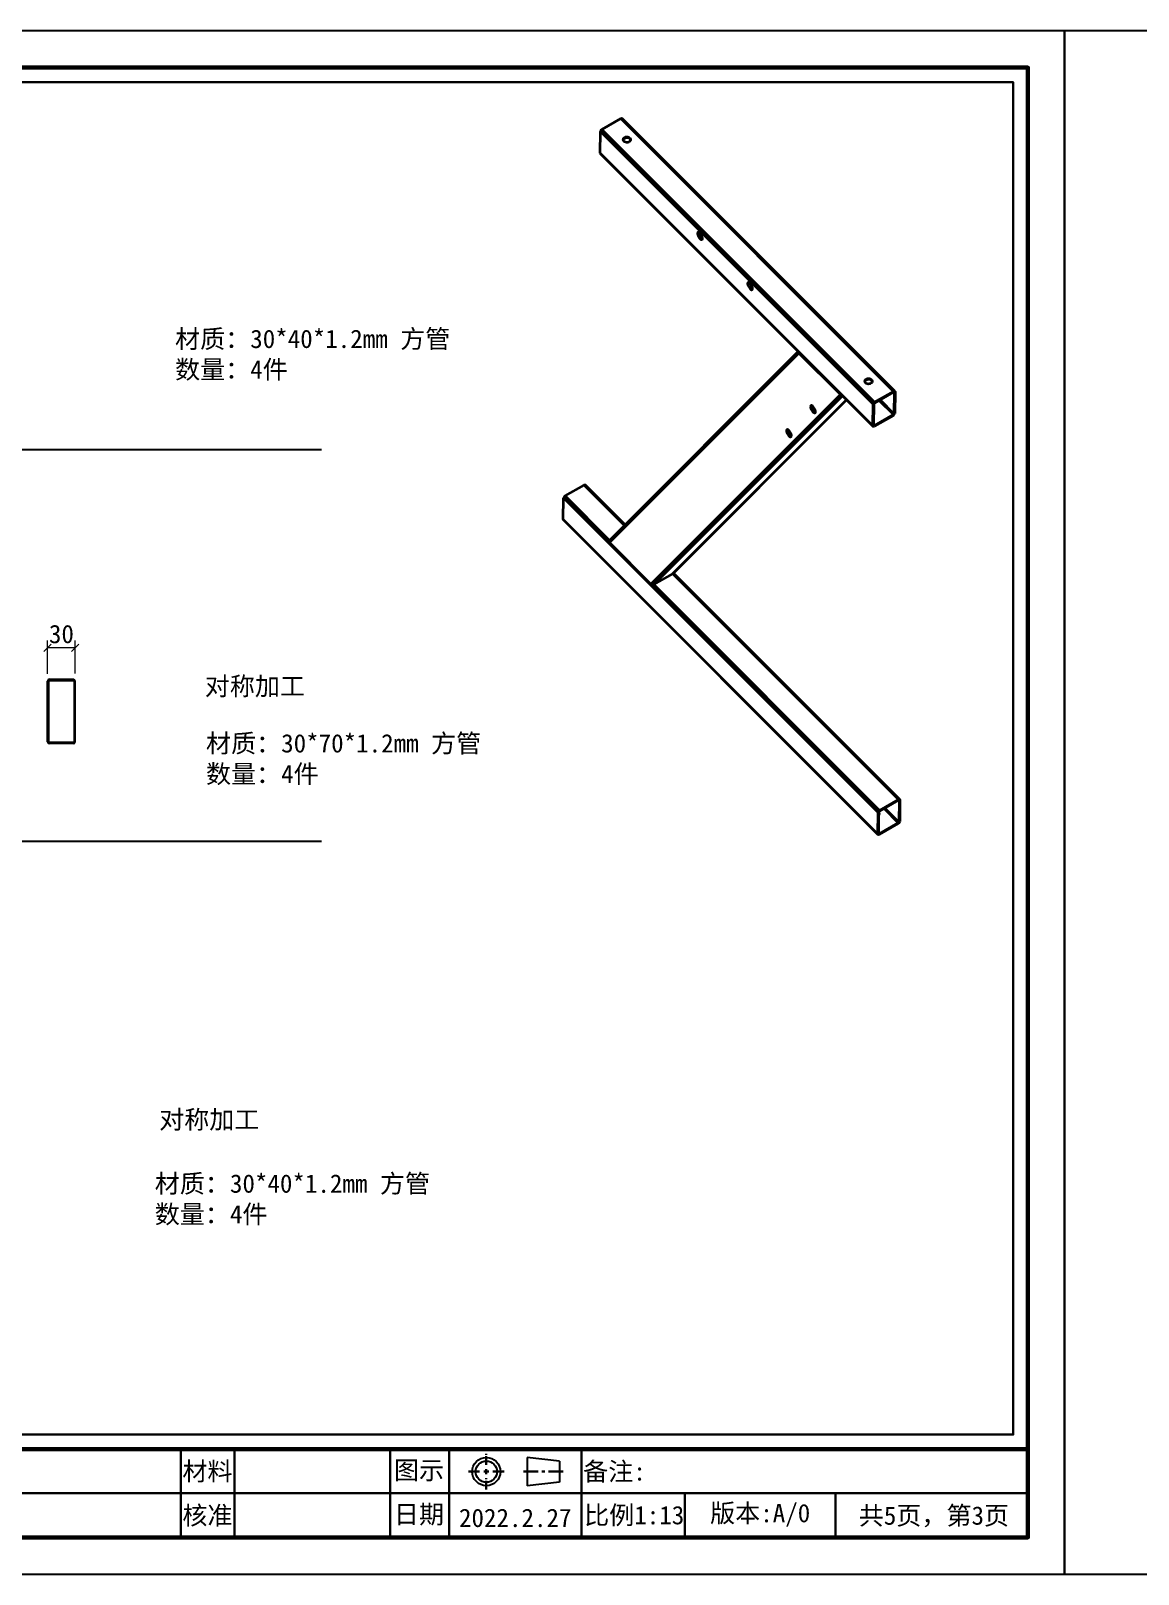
# Model space of a CAD drawing. Header units: inches. Extents: x 21728 to 86065, y -20660 to 1996.
# Drawn here: x 80188 to 81393, y -14953 to -13273 of the extents above; entities that cross this region are included whole.
import ezdxf

# ---------------------------------------------------------------- set-up
doc = ezdxf.new("R2010")
doc.units = ezdxf.units.IN
doc.header["$MEASUREMENT"] = 0
doc.linetypes.add('CENTER2', pattern=[28.575, 19.05, -3.175, 3.175, -3.175])
doc.layers.add('图框', color=5, linetype='Continuous', lineweight=60)
doc.layers.add('轮廓线', color=7, linetype='Continuous', lineweight=30)
doc.styles.add('ee', font='simfang.ttf')
doc.styles.add('宋体', font='')
doc.styles.add('样式 1', font='')
doc.styles.get('宋体').set_extended_font_data('SimSun')
doc.styles.get('样式 1').set_extended_font_data('SimSun')
doc.dimstyles.new('1-8', dxfattribs={"dimscale": 8, "dimtxt": 2.5, "dimasz": 1, "dimexe": 1, "dimexo": 1, "dimtad": 1, "dimdec": 1, "dimdsep": 46, "dimtxsty": '宋体', "dimblk": 'OBLIQUE', "dimcen": 2.5, "dimclrd": 3, "dimclre": 3, "dimclrt": 256, "dimadec": 0, "dimazin": 0, "dimtfac": 1, "dimtdec": 1, "dimtmove": 1, "dimatfit": 3, "dimfxl": 0, "dimlwd": 9, "dimlwe": 9, "dimarcsym": 0})

# ---------------------------------------------------------------- blocks, each defined once
blk = doc.blocks.new('_Oblique')
at = {"color": 0, "linetype": 'ByBlock', "lineweight": -2}
blk.add_line((-0.5, -0.5), (0.5, 0.5), dxfattribs=at)
blk = doc.blocks.new('*D177')
at = {"color": 3, "lineweight": 9, "transparency": 16777216}
for p, q in [((80206, -13973.1), (80206, -13936.9)), ((80236, -13972.8), (80236, -13936.9)), ((80236, -13944.9), (80206, -13944.9))]:
    blk.add_line(p, q, dxfattribs=at)
at = {"layer": 'Defpoints', "color": 0, "transparency": 16777216}
for p in [(80206, -13944.9), (80206, -13981.1), (80236, -13980.8)]:
    blk.add_point(p, dxfattribs=at)
at = {"color": 3, "lineweight": 9, "transparency": 16777216, "xscale": 8, "yscale": 8, "zscale": 8, "rotation": 180}
blk.add_blockref('_Oblique', (80206, -13944.9), dxfattribs=at)
at = {"color": 3, "lineweight": 9, "transparency": 16777216, "xscale": 8, "yscale": 8, "zscale": 8}
blk.add_blockref('_Oblique', (80236, -13944.9), dxfattribs=at)
at = {"transparency": 16777216, "insert": (80221, -13929.9), "char_height": 20, "attachment_point": 5, "style": '宋体'}
blk.add_mtext('30', dxfattribs=at)

msp = doc.modelspace()

# ---------------------------------------------------------------- linework, layer by layer
at = {"color": 7, "linetype": 'Continuous', "lineweight": 35}
for p, q in [((80809.35, -13380.51), (80830.03, -13368.67)), ((80830.03, -13368.67), (81127.03, -13665.66)), ((81128.43, -13665.55), (80831.43, -13368.56)), ((80807.46, -13406.2), (80807.75, -13382.72)), ((80807.75, -13382.72), (81104.74, -13679.72)), ((80809.35, -13380.51), (81106.35, -13677.5)), ((80807.46, -13406.2), (81104.46, -13703.19)), ((80807.64, -13406.7), (81104.63, -13703.69)), ((81023.25, -13622.31), (80817.41, -13828.14)), ((80817.53, -13830.16), (81023.82, -13623.88)), ((81069.13, -13669.18), (81023.82, -13623.88)), ((80862.83, -13875.46), (81069.13, -13669.18)), ((80886.81, -13863.83), (81075.8, -13674.86)), ((81106.34, -13678.28), (81127.02, -13666.44)), ((81106.35, -13677.5), (81127.03, -13665.66)), ((81127.65, -13666.6), (81127.36, -13690.08)), ((81128.6, -13666.05), (81128.32, -13689.53)), ((81104.46, -13703.19), (81104.74, -13679.72)), ((81105.41, -13702.64), (81105.7, -13679.17)), ((81126.71, -13691.74), (81106.03, -13703.58)), ((81126.72, -13690.96), (81106.04, -13702.8)), ((80769.26, -13779.39), (80789.94, -13767.55)), ((80834.72, -13810.82), (80791.34, -13767.44)), ((80767.37, -13805.08), (80767.65, -13781.6)), ((80767.65, -13781.6), (81110.1, -14124.06)), ((80767.37, -13805.08), (81109.82, -14147.53)), ((80767.54, -13805.58), (81110, -14148.04)), ((80817.53, -13830.16), (80862.83, -13875.46)), ((80865.79, -13875.93), (80886.47, -13864.08)), ((81133.79, -14109.89), (80887.27, -13863.37)), ((81111.7, -14122.62), (81132.38, -14110.78)), ((81111.71, -14121.84), (81132.39, -14110)), ((81133.01, -14110.94), (81132.72, -14134.42)), ((81133.96, -14110.39), (81133.68, -14133.87)), ((81109.82, -14147.53), (81110.1, -14124.06)), ((81110.77, -14146.99), (81111.06, -14123.51)), ((81132.07, -14136.08), (81111.39, -14147.93)), ((81132.08, -14135.3), (81111.4, -14147.14))]:
    msp.add_line(p, q, dxfattribs=at)
at = {"color": 8, "linetype": 'Continuous', "lineweight": 35}
for p, q in [((80865.79, -13875.93), (81071.33, -13670.4)), ((80886.47, -13864.08), (81075.75, -13674.82)), ((81112.21, -13674.92), (81127.36, -13690.08)), ((81127.38, -13666.33), (81127.65, -13666.6)), ((81111.24, -13675.48), (81126.72, -13690.96)), ((81105.42, -13702.18), (81106.04, -13702.8)), ((80789.94, -13767.55), (80833.97, -13811.58)), ((80769.26, -13779.39), (80817.71, -13827.84)), ((80865.79, -13875.93), (81111.71, -14121.84)), ((80886.47, -13864.08), (81132.39, -14110)), ((81132.74, -14110.67), (81133.01, -14110.94)), ((81116.6, -14119.82), (81132.08, -14135.3)), ((81117.57, -14119.26), (81132.72, -14134.42)), ((81110.78, -14146.52), (81111.4, -14147.14))]:
    msp.add_line(p, q, dxfattribs=at)
at = {"color": 1}
for p, q in [((79113.23, -13728.84), (80504.15, -13728.84)), ((79113.23, -14155.41), (80504.15, -14155.41))]:
    msp.add_line(p, q, dxfattribs=at)
at = {"color": 7, "linetype": 'Continuous', "lineweight": 25}
for p, q in [((80205.99, -14047.07), (80205.99, -13981.07)), ((80207.19, -14047.07), (80207.19, -13981.07)), ((80207.99, -13979.07), (80233.99, -13979.07)), ((80207.99, -13980.27), (80233.99, -13980.27)), ((80234.79, -13981.07), (80234.79, -14047.07)), ((80235.99, -14047.07), (80235.99, -13981.07)), ((80233.99, -14047.87), (80207.99, -14047.87)), ((80233.99, -14049.07), (80207.99, -14049.07))]:
    msp.add_line(p, q, dxfattribs=at)
at = {"color": 14, "lineweight": 25}
for p, q in [((80728.02, -14826.23), (80728.02, -14856.95)), ((80763.22, -14830.07), (80728.02, -14826.23)), ((80763.22, -14830.07), (80763.22, -14853.11)), ((80763.22, -14853.11), (80728.02, -14856.95))]:
    msp.add_line(p, q, dxfattribs=at)
at = {"color": 7, "linetype": 'Continuous', "lineweight": 35, "flags": 128}
for points in [[(80830.03, -13368.67), (80830.34, -13368.51), (80830.64, -13368.42), (80830.91, -13368.38), (80831.15, -13368.4), (80831.35, -13368.49), (80831.43, -13368.56)], [(80834.24, -13389.13), (80835.29, -13388.7), (80836.45, -13388.53), (80837.64, -13388.62), (80838.74, -13388.98), (80839.66, -13389.56), (80840.31, -13390.32), (80840.63, -13391.19), (80840.61, -13392.1), (80840.23, -13392.95), (80839.54, -13393.68), (80838.59, -13394.23), (80837.47, -13394.53), (80836.28, -13394.57), (80835.12, -13394.35), (80834.1, -13393.87), (80833.31, -13393.19), (80832.82, -13392.37), (80832.67, -13391.47), (80832.87, -13390.58), (80833.41, -13389.78), (80834.24, -13389.13)], [(80834.23, -13389.92), (80835.28, -13389.49), (80836.44, -13389.31), (80837.63, -13389.4), (80838.73, -13389.76), (80839.65, -13390.34), (80840.3, -13391.1), (80840.62, -13391.98), (80840.63, -13392)], [(80916.21, -13493.5), (80915.44, -13492.85), (80914.73, -13492.49), (80914.14, -13492.45), (80913.71, -13492.73), (80913.48, -13493.32), (80913.47, -13494.15), (80913.68, -13495.17), (80914.09, -13496.29), (80914.67, -13497.43), (80915.38, -13498.48), (80916.14, -13499.37), (80916.91, -13500.02), (80917.62, -13500.38), (80918.22, -13500.42), (80918.64, -13500.13), (80918.87, -13499.55), (80918.88, -13498.71), (80918.67, -13497.69), (80918.26, -13496.57), (80917.68, -13495.44), (80916.98, -13494.39), (80916.21, -13493.5)], [(80917.1, -13498.82), (80916.33, -13497.93), (80915.63, -13496.88), (80915.05, -13495.75), (80914.64, -13494.62), (80914.43, -13493.6), (80914.44, -13492.77), (80914.54, -13492.41)], [(80970.76, -13548.05), (80969.99, -13547.4), (80969.28, -13547.04), (80968.69, -13547), (80968.26, -13547.28), (80968.03, -13547.87), (80968.02, -13548.7), (80968.23, -13549.72), (80968.64, -13550.84), (80969.22, -13551.98), (80969.93, -13553.03), (80970.69, -13553.92), (80971.46, -13554.57), (80972.17, -13554.93), (80972.77, -13554.97), (80973.19, -13554.68), (80973.42, -13554.1), (80973.43, -13553.26), (80973.22, -13552.24), (80972.81, -13551.12), (80972.23, -13549.99), (80971.53, -13548.94), (80970.76, -13548.05)], [(80971.65, -13553.37), (80970.88, -13552.48), (80970.18, -13551.43), (80969.6, -13550.3), (80969.19, -13549.17), (80968.98, -13548.15), (80968.99, -13547.32), (80969.07, -13547.01)], [(81097.29, -13652.18), (81098.34, -13651.76), (81099.51, -13651.58), (81100.69, -13651.67), (81101.79, -13652.03), (81102.71, -13652.61), (81103.36, -13653.37), (81103.68, -13654.24), (81103.66, -13655.15), (81103.28, -13656), (81102.59, -13656.74), (81101.64, -13657.28), (81100.52, -13657.58), (81099.33, -13657.63), (81098.17, -13657.4), (81097.15, -13656.92), (81096.36, -13656.24), (81095.87, -13655.42), (81095.72, -13654.52), (81095.92, -13653.63), (81096.46, -13652.83), (81097.29, -13652.18)], [(81097.28, -13652.97), (81098.33, -13652.54), (81099.5, -13652.36), (81100.68, -13652.46), (81101.78, -13652.81), (81102.7, -13653.39), (81103.35, -13654.16), (81103.67, -13655.03), (81103.68, -13655.05)], [(81127.02, -13666.44), (81127.14, -13666.38), (81127.26, -13666.34), (81127.37, -13666.33), (81127.47, -13666.34), (81127.54, -13666.37), (81127.6, -13666.43), (81127.64, -13666.5), (81127.65, -13666.6)], [(81127.03, -13665.66), (81127.34, -13665.51), (81127.63, -13665.41), (81127.91, -13665.37), (81128.15, -13665.4), (81128.34, -13665.48), (81128.49, -13665.62), (81128.57, -13665.82), (81128.6, -13666.05)], [(81040.57, -13683.73), (81039.85, -13682.72), (81039.07, -13681.89), (81038.31, -13681.32), (81037.63, -13681.05), (81037.08, -13681.11), (81036.71, -13681.48), (81036.54, -13682.14), (81036.59, -13683.04), (81036.86, -13684.1), (81037.33, -13685.23), (81037.95, -13686.35), (81038.68, -13687.37), (81039.45, -13688.19), (81040.21, -13688.76), (81040.89, -13689.03), (81041.44, -13688.98), (81041.81, -13688.6), (81041.98, -13687.94), (81041.93, -13687.04), (81041.66, -13685.99), (81041.19, -13684.85), (81040.57, -13683.73)], [(81014.34, -13709.96), (81013.62, -13708.94), (81012.84, -13708.12), (81012.08, -13707.55), (81011.4, -13707.28), (81010.85, -13707.33), (81010.48, -13707.71), (81010.31, -13708.37), (81010.37, -13709.27), (81010.64, -13710.32), (81011.1, -13711.46), (81011.72, -13712.58), (81012.45, -13713.59), (81013.22, -13714.42), (81013.98, -13714.99), (81014.66, -13715.26), (81015.21, -13715.2), (81015.59, -13714.83), (81015.75, -13714.17), (81015.7, -13713.27), (81015.43, -13712.21), (81014.97, -13711.08), (81014.34, -13709.96)], [(81106.03, -13703.58), (81105.72, -13703.74), (81105.42, -13703.83), (81105.15, -13703.87), (81104.91, -13703.85), (81104.72, -13703.76), (81104.57, -13703.62), (81104.48, -13703.43), (81104.46, -13703.19)], [(81106.04, -13702.8), (81105.92, -13702.86), (81105.8, -13702.9), (81105.69, -13702.92), (81105.59, -13702.91), (81105.51, -13702.87), (81105.46, -13702.82), (81105.42, -13702.74), (81105.41, -13702.64)], [(80789.94, -13767.55), (80790.25, -13767.4), (80790.55, -13767.3), (80790.82, -13767.26), (80791.06, -13767.29), (80791.25, -13767.37), (80791.34, -13767.44)], [(81132.38, -14110.78), (81132.5, -14110.72), (81132.62, -14110.68), (81132.73, -14110.67), (81132.83, -14110.68), (81132.91, -14110.71), (81132.96, -14110.77), (81133, -14110.85), (81133.01, -14110.94)], [(81132.39, -14110), (81132.7, -14109.85), (81133, -14109.75), (81133.27, -14109.71), (81133.51, -14109.74), (81133.7, -14109.82), (81133.85, -14109.96), (81133.94, -14110.16), (81133.96, -14110.39)], [(81111.39, -14147.93), (81111.08, -14148.08), (81110.79, -14148.17), (81110.51, -14148.21), (81110.27, -14148.19), (81110.08, -14148.1), (81109.93, -14147.96), (81109.85, -14147.77), (81109.82, -14147.53)], [(81111.4, -14147.14), (81111.28, -14147.2), (81111.16, -14147.24), (81111.05, -14147.26), (81110.96, -14147.25), (81110.88, -14147.21), (81110.82, -14147.16), (81110.78, -14147.08), (81110.77, -14146.99)]]:
    msp.add_lwpolyline(points, dxfattribs=at)
at = {"color": 14, "lineweight": 25}
for radius in [15.36, 11.52]:
    msp.add_circle((80683.57, -14841.59), radius, dxfattribs=at)
at = {"color": 7, "linetype": 'Continuous', "lineweight": 35}
for centre, radius, start, end in [((80810.79, -13383.24), 3.08, 117.69603, 170.39891), ((80808.13, -13406.25), 0.664, 175.64064, 222.99746), ((80835.56, -13392.54), 2.94, 116.97493, 167.52202), ((80919.5, -13496.85), 3.11, 219.36602, 257.38885), ((80974.1, -13551.33), 3.19, 219.70011, 255.73056), ((81098.62, -13655.59), 2.94, 116.97493, 167.5221), ((81043.71, -13681.94), 6.17, 171.67838, 218.78215), ((81043.65, -13683.53), 5.27, 205.57876, 250.16181), ((81107.78, -13680.23), 3.08, 117.69603, 170.39891), ((81106.91, -13679.37), 1.23, 117.69603, 170.39891), ((81125.28, -13689.01), 3.08, 297.69603, 350.39891), ((81126.15, -13689.87), 1.23, 297.69603, 350.39891), ((81017.48, -13708.17), 6.17, 171.67839, 218.78214), ((81017.43, -13709.76), 5.27, 205.57876, 250.16181), ((80770.69, -13782.12), 3.08, 117.69603, 170.39891), ((80768.03, -13805.13), 0.664, 175.64064, 222.99746), ((81113.14, -14124.57), 3.08, 117.69603, 170.39891), ((81108.16, -14125.49), 3.31, 329.38342, 29.22665), ((81108.07, -14126.32), 3.41, 6.71522, 29.21494), ((81112.27, -14123.72), 1.23, 117.69603, 170.39891), ((81130.64, -14133.36), 3.08, 297.69603, 350.39891), ((81131.51, -14134.21), 1.23, 297.69603, 350.39891)]:
    msp.add_arc(centre, radius, start, end, dxfattribs=at)
at = {"color": 7, "linetype": 'Continuous', "lineweight": 25}
for centre, radius, start, end in [((80207.99, -13981.07), 2, 90, 180), ((80207.99, -13981.07), 0.8, 90, 180), ((80233.99, -13981.07), 2, 0, 90), ((80233.99, -13981.07), 0.8, 0, 90), ((80207.99, -14047.07), 2, 180, 270), ((80207.99, -14047.07), 0.8, 180, 270), ((80233.99, -14047.07), 0.8, 270, 0), ((80233.99, -14047.07), 2, 270, 0)]:
    msp.add_arc(centre, radius, start, end, dxfattribs=at)
at = {"color": 7, "linetype": 'Continuous', "lineweight": 35}
for centre, start_param, end_param in [((81025.42, -13622.97), 3.1113229, 4.0348621), ((81070.72, -13668.27), 4.0348621, 4.9584014), ((80819.12, -13829.25), 2.7067809, 4.0348621), ((80864.42, -13874.55), 4.0348621, 5.6056585), ((80885.1, -13862.71), 5.6056585, 5.8483736)]:
    msp.add_ellipse(centre, major_axis=(2.07, -0.5), ratio=0.7597556, start_param=start_param, end_param=end_param, dxfattribs=at)
at = {"layer": 'Defpoints'}
for points in [[(78937.23, -14953.17), (81313.23, -14953.17), (81313.23, -13273.17), (78937.23, -13273.17)], [(81313.23, -14953.17), (83689.23, -14953.17), (83689.23, -13273.17), (81313.23, -13273.17)]]:
    msp.add_lwpolyline(points, close=True, dxfattribs=at)
at = {"layer": '图框', "color": 32}
msp.add_lwpolyline([(79097.23, -13313.17), (81273.23, -13313.17), (81273.23, -14913.17), (79097.23, -14913.17)], close=True, dxfattribs=at)
msp.add_lwpolyline([(79097.23, -14817.17), (81273.23, -14817.17)], dxfattribs=at)
at = {"layer": '轮廓线'}
for p, q in [((80351.08, -14913.17), (80351.08, -14817.17)), ((80409.56, -14913.17), (80409.56, -14817.17)), ((80579.07, -14913.17), (80579.07, -14817.17)), ((80643.07, -14913.17), (80643.07, -14817.17)), ((80787.07, -14865.17), (80787.07, -14817.17)), ((79659.07, -14865.17), (81273.23, -14865.17)), ((80787.07, -14913.17), (80787.07, -14865.17)), ((80899.87, -14913.17), (80899.87, -14865.17)), ((81063.61, -14913.17), (81063.61, -14865.17))]:
    msp.add_line(p, q, dxfattribs=at)
at = {"layer": '轮廓线', "color": 4, "linetype": 'CENTER2', "ltscale": 0.5}
for p, q in [((80683.57, -14834.35), (80683.57, -14822.23)), ((80683.57, -14844.43), (80683.57, -14838.75)), ((80683.57, -14860.95), (80683.57, -14848.82))]:
    msp.add_line(p, q, dxfattribs=at)
at = {"layer": '轮廓线', "color": 4, "linetype": 'CENTER2'}
for p, q in [((80664.21, -14841.59), (80676.33, -14841.59)), ((80680.73, -14841.59), (80686.41, -14841.59)), ((80690.8, -14841.59), (80702.93, -14841.59))]:
    msp.add_line(p, q, dxfattribs=at)
at = {"layer": '轮廓线', "color": 4}
for p, q in [((80724.02, -14841.59), (80740.15, -14841.59)), ((80744.15, -14841.59), (80747.26, -14841.59)), ((80751.26, -14841.59), (80767.22, -14841.59))]:
    msp.add_line(p, q, dxfattribs=at)
at = {"layer": '轮廓线', "color": 7}
msp.add_lwpolyline([(79113.23, -14801.17), (81257.23, -14801.17), (81257.23, -13329.17), (79113.23, -13329.17)], close=True, dxfattribs=at)

# ---------------------------------------------------------------- texts
at = {"color": 7, "lineweight": 15, "char_height": 20, "width": 418.1733, "attachment_point": 4, "style": 'ee'}
for s, insert in [('\\P材质：30*40*1.2mm 方管\\P数量：4件', (80344.71, -13609.58)), ('\\P对称加工', (80377.05, -13970.97)), ('\\P材质：30*70*1.2mm 方管\\P数量：4件', (80378.38, -14049.86)), ('\\P对称加工', (80327.39, -14442.75)), ('\\P材质：30*40*1.2mm 方管\\P数量：4件', (80322.61, -14529.12))]:
    msp.add_mtext(s, dxfattribs=dict(at, insert=insert))
at = {"layer": '轮廓线', "char_height": 20, "attachment_point": 5, "style": '样式 1'}
for s, insert, width in [('{\\fSimSun|b1|i0|c134|p2;材料}', (80379.96, -14842.3), 149.7729), ('{\\fSimSun|b1|i0|c134|p2;图示}', (80610.29, -14841.17), 149.7729), ('{\\fSimSun|b1|i0|c134|p2;备注:}', (80823.12, -14842.43), 149.7729), ('{\\fSimSun|b1|i0|c134|p2;核准}', (80379.96, -14890.3), 149.7729), ('{\\fSimSun|b1|i0|c134|p2;日期}', (80610.29, -14889.17), 149.7729), ('{\\fSimSun|b1|i0|c134|p2;2022.2.27}', (80715.07, -14892.07), 144), ('{\\fSimSun|b1|i0|c134|p2;比例1:13}', (80844.57, -14890.06), 135.4819), ('{\\fSimSun|b1|i0|c134|p2;版本:A/0}', (80981.74, -14889.17), 163.7382), ('{\\fSimSun|b1|i0|c134|p2;共5页，第3页}', (81170.89, -14890.83), 230.0387)]:
    msp.add_mtext(s, dxfattribs=dict(at, insert=insert, width=width))

# ---------------------------------------------------------------- dimensions: what is measured, and where the dimension line sits
at = {"color": 1}
dim = msp.add_linear_dim(base=(80205.99, -13944.87), p1=(80235.97, -13980.78), p2=(80205.99, -13981.07), dimstyle='1-8', dxfattribs=at)
dim.commit()
dim.dimension.update_dxf_attribs({"geometry": '*D177', "text_midpoint": (80220.98, -13944.87), "dimtype": 160})

doc.saveas('drawing.dxf')
